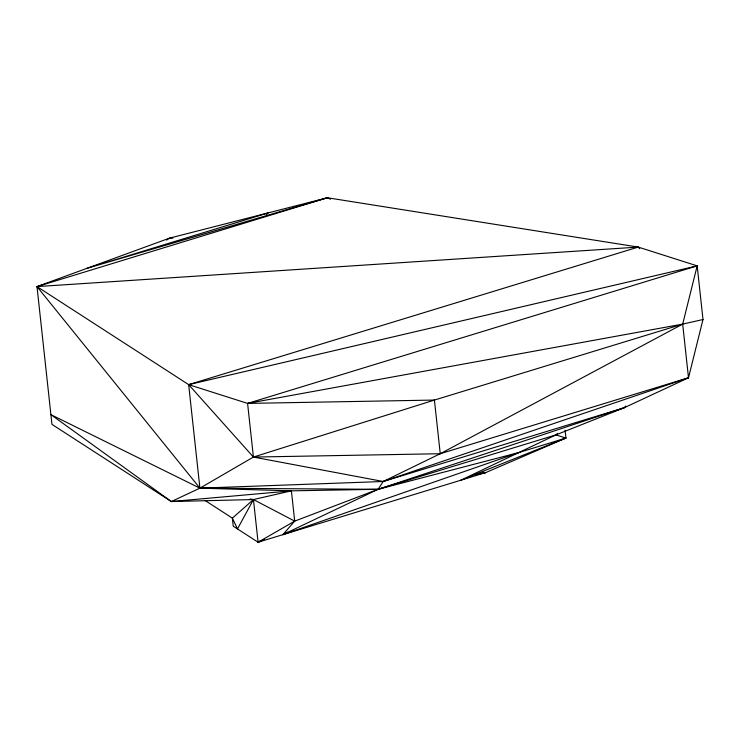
<?xml version="1.0" encoding="UTF-8"?>
<svg xmlns="http://www.w3.org/2000/svg" width="740" height="740" viewBox="0 0 740 740"><rect width="100%" height="100%" fill="white"/><g stroke="black" fill="none" stroke-linecap="round" stroke-linejoin="round"><path stroke-width="1.11" d="M205.23 500.591L232.369 518.13L233.239 526.177L258.084 542.244L294.696 521.126L378.112 489.297L555.888 434.907L565.934 438.052L518.832 452.556L378.112 489.297L291.403 490.842L253.45 499.555L171.329 501.544L51.967 424.39L37 286.593L169.506 238.141L327.376 197.756L638.25 247.086L697.173 265.864L682.678 324.111L688.505 377.77L624.172 407.768L555.888 434.907L460.622 480.279L565.934 438.052L565.082 430.199M518.832 452.556L282.846 534.668L294.696 521.126L291.403 490.842L199.911 488.16L50.912 414.641L171.329 501.544L199.911 488.16L383.209 481.49L688.505 377.77L703 319.514L697.173 265.864L188.663 384.634L37 286.593L327.376 197.756L330.503 199.245M250.074 498.964L253.45 499.555L237.494 528.934L232.369 518.13L253.45 499.555L294.696 521.126M287.916 532.069L282.846 534.668L378.112 489.297L624.172 407.768L625.707 406.057M266.511 214.544L268.121 212.917L86.728 268.407L327.376 197.756M555.888 434.907L557.609 433.353M166.63 240.075L169.506 238.141L172.957 238.141M261.026 540.468L258.084 542.244L253.45 499.555M639.767 248.788L638.25 247.086L37 286.593L199.911 488.16L378.112 489.297L383.209 481.49L440.245 453.722L682.678 324.111L703 319.514M264.337 539.386L258.084 542.244L485.597 472.638L565.934 438.052L563.63 437.83M638.25 247.086L188.663 384.634L199.911 488.16L253.413 457.061L434.417 400.062L682.678 324.111L247.586 403.402L188.663 384.634L253.413 457.061L383.209 481.49L624.172 407.768M688.505 377.77L440.245 453.722L253.413 457.061L247.586 403.402L697.173 265.864M475.422 474.719L485.597 472.638L483.322 472.268M478.752 473.693L485.597 472.638M171.329 501.544L291.403 490.842M247.586 403.402L434.417 400.062L440.245 453.722M37 286.593L38.156 288.591"/></g></svg>
